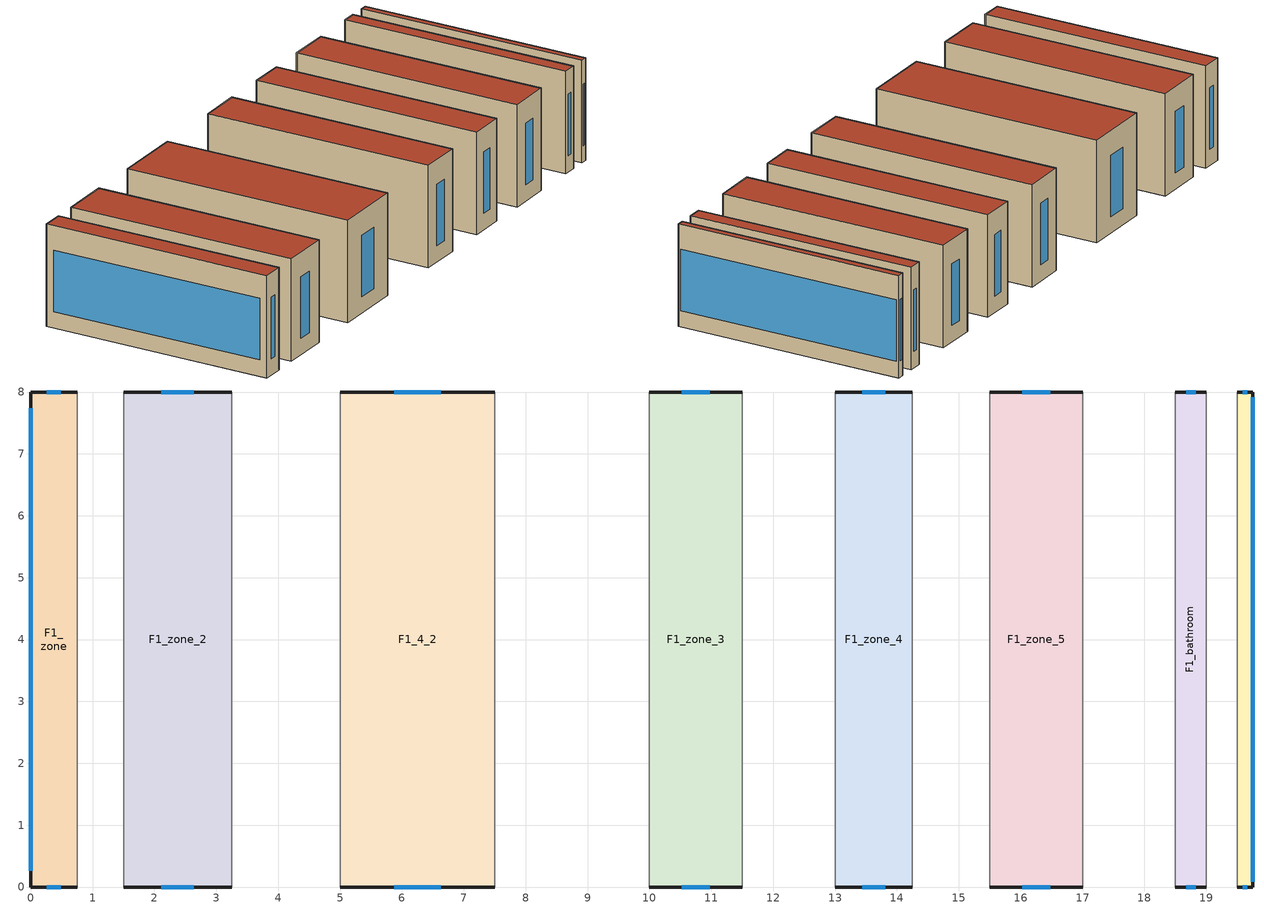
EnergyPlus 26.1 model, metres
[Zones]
F1_zone
 floor ground (ConcreteFloor): 0,0 0,8 0.75,8 0.75,0 z0
 wall outside (ExteriorWall): 0.75,0 0,0 0,8 0.75,8 z0:3.5
 wall adiabatic (InteriorWall): 0.75,8 0.75,0 z0:3.5
 window (ExteriorWindow): 0.49,0 0.26,0 / 0.26,8 0.49,8 / 0,0.26 0,7.74 z0.56:2.66
 roof outside (Roof): 0,8 0.75,8 0.75,0 0,0 z3.5
F1_zone_2
 floor ground (ConcreteFloor): 1.5,0 1.5,8 3.25,8 3.25,0 z0
 wall outside (ExteriorWall): 3.25,0 1.5,0 / 1.5,8 3.25,8 z0:3.5
 wall adiabatic (InteriorWall): 3.25,8 3.25,0 / 1.5,0 1.5,8 z0:3.5
 window (ExteriorWindow): 2.64,0 2.11,0 / 2.11,8 2.64,8 z0.56:2.66
 roof outside (Roof): 1.5,8 3.25,8 3.25,0 1.5,0 z3.5
F1_4_2
 floor ground (ConcreteFloor): 5,0 5,8 7.5,8 7.5,0 z0
 wall outside (ExteriorWall): 7.5,0 5,0 / 5,8 7.5,8 z0:3.5
 wall adiabatic (InteriorWall): 7.5,8 7.5,0 / 5,0 5,8 z0:3.5
 window (ExteriorWindow): 6.62,0 5.88,0 / 5.88,8 6.62,8 z0.56:2.66
 roof outside (Roof): 5,8 7.5,8 7.5,0 5,0 z3.5
F1_zone_3
 floor ground (ConcreteFloor): 10,0 10,8 11.5,8 11.5,0 z0
 wall outside (ExteriorWall): 11.5,0 10,0 / 10,8 11.5,8 z0:3.5
 wall adiabatic (InteriorWall): 11.5,8 11.5,0 / 10,0 10,8 z0:3.5
 window (ExteriorWindow): 10.97,0 10.53,0 / 10.53,8 10.97,8 z0.56:2.66
 roof outside (Roof): 10,8 11.5,8 11.5,0 10,0 z3.5
F1_zone_4
 floor ground (ConcreteFloor): 13,0 13,8 14.25,8 14.25,0 z0
 wall outside (ExteriorWall): 14.25,0 13,0 / 13,8 14.25,8 z0:3.5
 wall adiabatic (InteriorWall): 14.25,8 14.25,0 / 13,0 13,8 z0:3.5
 window (ExteriorWindow): 13.81,0 13.44,0 / 13.44,8 13.81,8 z0.56:2.66
 roof outside (Roof): 13,8 14.25,8 14.25,0 13,0 z3.5
F1_zone_5
 floor ground (ConcreteFloor): 15.5,0 15.5,8 17,8 17,0 z0
 wall outside (ExteriorWall): 17,0 15.5,0 / 15.5,8 17,8 z0:3.5
 wall adiabatic (InteriorWall): 17,8 17,0 / 15.5,0 15.5,8 z0:3.5
 window (ExteriorWindow): 16.48,0 16.02,0 / 16.02,8 16.48,8 z0.56:2.66
 roof outside (Roof): 15.5,8 17,8 17,0 15.5,0 z3.5
F1_bathroom
 floor ground (ConcreteFloor): 18.5,0 18.5,8 19,8 19,0 z0
 wall outside (ExteriorWall): 19,0 18.5,0 / 18.5,8 19,8 z0:3.5
 wall adiabatic (InteriorWall): 19,8 19,0 / 18.5,0 18.5,8 z0:3.5
 window (ExteriorWindow): 18.82,0 18.68,0 / 18.68,8 18.82,8 z0.56:2.66
 roof outside (Roof): 18.5,8 19,8 19,0 18.5,0 z3.5
F1_zone_6
 floor ground (ConcreteFloor): 19.5,0 19.5,8 19.75,8 19.75,0 z0
 wall outside (ExteriorWall): 19.5,8 19.75,8 19.75,0 19.5,0 z0:3.5
 wall adiabatic (InteriorWall): 19.5,0 19.5,8 z0:3.5
 window (ExteriorWindow): 19.66,0 19.59,0 / 19.59,8 19.66,8 / 19.75,7.91 19.75,0.09 z0.56:2.66
 roof outside (Roof): 19.5,8 19.75,8 19.75,0 19.5,0 z3.5
[Building]
03-coffee-shop: North Axis (deg)=0; Terrain=City; Loads Convergence Tolerance Value=0.04; Temperature Convergence Tolerance Value (deltaC)=0.4; Solar Distribution=FullExteriorWithReflections; Maximum Number of Warmup Days=25; Minimum Number of Warmup Days=6
[Material] Roughness=MediumRough
Name | Thickness (m) | Conductivity (W/m-K) | Density (kg/m3) | Specific Heat (J/kg-K)
Plaster_Interior | 0.02 | 0.8 | 1600 | 1000
Block | 0.2 | 0.58 | 1400 | 1000
EPS_Insulation | 0.05 | 0.04 | 25 | 1400
Render_Exterior | 0.01 | 0.9 | 1800 | 1000
Plaster | 0.015 | 0.8 | 1500 | 1000
Brick_120mm | 0.12 | 0.58 | 1500 | 1000
Waterproof_Membrane | 0.005 | 0.23 | 1100 | 1000
Screed_Slope | 0.04 | 1.4 | 2000 | 1000
XPS_Insulation | 0.06 | 0.035 | 35 | 1400
Concrete_Slab | 0.12 | 1.4 | 2400 | 920
Plaster_Ceiling | 0.015 | 0.8 | 1600 | 1000
Tile | 0.01 | 1 | 1500 | 1000
Screed | 0.05 | 1.4 | 1500 | 1000
Concrete_120mm | 0.12 | 1.4 | 1500 | 1000
[Construction]
ExteriorWall: Plaster_Interior, Block, EPS_Insulation, Render_Exterior
InteriorWall: Plaster, Brick_120mm, Plaster
Roof: Waterproof_Membrane, Screed_Slope, XPS_Insulation, Concrete_Slab, Plaster_Ceiling
ConcreteFloor: Tile, Screed, Concrete_120mm
ExteriorWindow: SimpleWindow
[WindowMaterial:SimpleGlazingSystem]
SimpleWindow: U-Factor (W/m2-K)=2; Solar Heat Gain Coefficient=0.6; Visible Transmittance=0.75
[Zone] Type=1; Multiplier=1; Ceiling Height (m)=autocalculate; Volume (m3)=autocalculate
F1_zone; F1_zone_2; F1_4_2; F1_zone_3; F1_zone_4; F1_zone_5; F1_bathroom; F1_zone_6
[People] Number of People Schedule=Residential_Occupancy; Number of People Calculation Method=People; Number of People=1; Fraction Radiant=0.3; Sensible Heat Fraction=autocalculate; Activity Level Schedule=Activity_Level
Name | Zone
F1_zone_People | F1_zone
F1_zone_2_People | F1_zone_2
F1_4_2_People | F1_4_2
F1_zone_3_People | F1_zone_3
F1_zone_4_People | F1_zone_4
F1_zone_5_People | F1_zone_5
F1_bathroom_People | F1_bathroom
F1_zone_6_People | F1_zone_6
[Lights] Schedule=Residential_Lighting; Design Level Calculation Method=Watts/Area; Watts per Floor Area=8; Return Air Fraction=0; Fraction Radiant=0.72; Fraction Visible=0.18
Name | Zone
F1_zone_Lights | F1_zone
F1_zone_2_Lights | F1_zone_2
F1_4_2_Lights | F1_4_2
F1_zone_3_Lights | F1_zone_3
F1_zone_4_Lights | F1_zone_4
F1_zone_5_Lights | F1_zone_5
F1_bathroom_Lights | F1_bathroom
F1_zone_6_Lights | F1_zone_6
[ElectricEquipment] Schedule=Residential_Equipment; Design Level Calculation Method=Watts/Area; Watts per Floor Area=5; Fraction Latent=0; Fraction Radiant=0.3; Fraction Lost=0
Name | Zone
F1_zone_Equipment | F1_zone
F1_zone_2_Equipment | F1_zone_2
F1_4_2_Equipment | F1_4_2
F1_zone_3_Equipment | F1_zone_3
F1_zone_4_Equipment | F1_zone_4
F1_zone_5_Equipment | F1_zone_5
F1_bathroom_Equipment | F1_bathroom
F1_zone_6_Equipment | F1_zone_6
[ZoneHVAC:IdealLoadsAirSystem] Availability Schedule=HVAC_Availability; Maximum Heating Supply Air Temperature (C)=50; Minimum Cooling Supply Air Temperature (C)=13; Maximum Heating Supply Air Humidity Ratio (kgWater/kgDryAir)=0.0156; Minimum Cooling Supply Air Humidity Ratio (kgWater/kgDryAir)=0.0077; Heating Limit=NoLimit; Cooling Limit=NoLimit; Heating Availability Schedule=Heating_Setpoint_Sched; Cooling Availability Schedule=Cooling_Setpoint_Sched
F1_zone_IdealLoads; F1_zone_2_IdealLoads; F1_4_2_IdealLoads; F1_zone_3_IdealLoads; F1_zone_4_IdealLoads; F1_zone_5_IdealLoads; F1_bathroom_IdealLoads; F1_zone_6_IdealLoads
[Zone equipment]
F1_zone: F1_zone_IdealLoads
F1_zone_2: F1_zone_2_IdealLoads
F1_4_2: F1_4_2_IdealLoads
F1_zone_3: F1_zone_3_IdealLoads
F1_zone_4: F1_zone_4_IdealLoads
F1_zone_5: F1_zone_5_IdealLoads
F1_bathroom: F1_bathroom_IdealLoads
F1_zone_6: F1_zone_6_IdealLoads
[ZoneControl:Thermostat] Control Type Schedule=Thermostat_ControlType
Name | Zone | Control 1
F1_zone_Thermostat | F1_zone | F1_zone_DualSetpoint
F1_zone_2_Thermostat | F1_zone_2 | F1_zone_2_DualSetpoint
F1_4_2_Thermostat | F1_4_2 | F1_4_2_DualSetpoint
F1_zone_3_Thermostat | F1_zone_3 | F1_zone_3_DualSetpoint
F1_zone_4_Thermostat | F1_zone_4 | F1_zone_4_DualSetpoint
F1_zone_5_Thermostat | F1_zone_5 | F1_zone_5_DualSetpoint
F1_bathroom_Thermostat | F1_bathroom | F1_bathroom_DualSetpoint
F1_zone_6_Thermostat | F1_zone_6 | F1_zone_6_DualSetpoint
[ThermostatSetpoint:DualSetpoint] Heating Setpoint Temperature Schedule=Heating_Setpoint_Sched; Cooling Setpoint Temperature Schedule=Cooling_Setpoint_Sched
F1_zone_DualSetpoint; F1_zone_2_DualSetpoint; F1_4_2_DualSetpoint; F1_zone_3_DualSetpoint; F1_zone_4_DualSetpoint; F1_zone_5_DualSetpoint; F1_bathroom_DualSetpoint; F1_zone_6_DualSetpoint
[Schedule:Compact]
Residential_Occupancy: Through: 12/31, For: Weekdays, Until: 7:00, 1, Until: 9:00, 0.5, Until: 17:00, 0, Until: 23:00, 1, Until: 24:00, 1, For: Weekends Holidays, Until: 8:00, 1, Until: 23:00, 1, Until: 24:00, 1
Residential_Lighting: Through: 12/31, For: Weekdays, Until: 6:00, 0, Until: 8:00, 0.8, Until: 17:00, 0.1, Until: 23:00, 0.8, Until: 24:00, 0.1, For: Weekends Holidays, Until: 7:00, 0, Until: 23:00, 0.6, Until: 24:00, 0.1
Residential_Equipment: Through: 12/31, For: AllDays, Until: 24:00, 0.3
HVAC_Availability: Through: 12/31, For: AllDays, Until: 24:00, 1
Thermostat_ControlType: Through: 12/31, For: AllDays, Until: 24:00, 4
Activity_Level: Through: 12/31, For: AllDays, Until: 24:00, 120
Heating_Setpoint_Sched: Through: 12/31, For: AllDays, Until: 24:00, 20
Cooling_Setpoint_Sched: Through: 12/31, For: AllDays, Until: 24:00, 26
